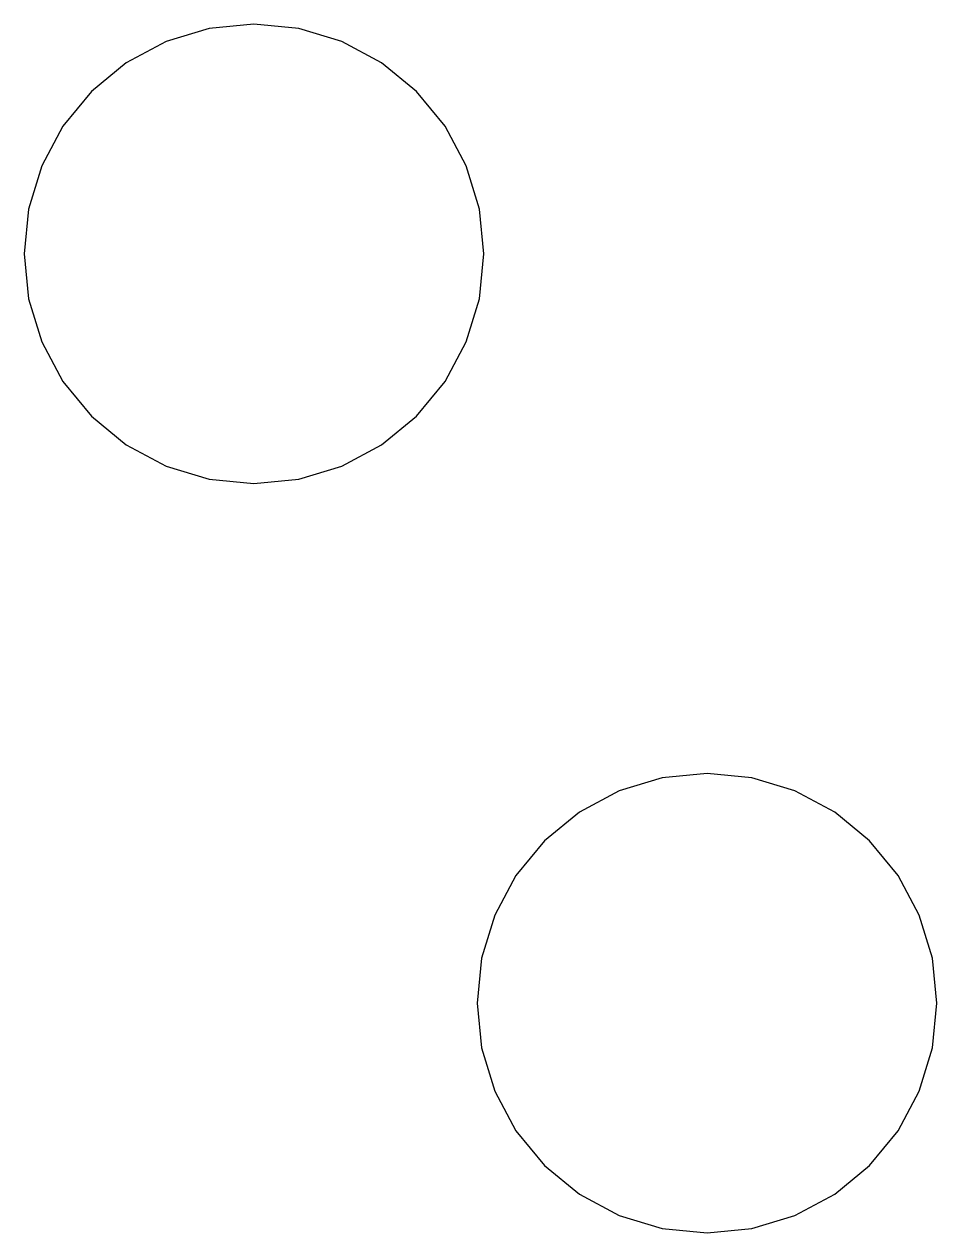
# Model space of a CAD drawing. Header units: metres. Extents: x -10.4 to 3.5, y -3.5 to 14.9.
import ezdxf

# ---------------------------------------------------------------- set-up
doc = ezdxf.new("R2010")
doc.units = ezdxf.units.M

msp = doc.modelspace()

# ---------------------------------------------------------------- linework, layer by layer
for p, q in [((-7.58334, 14.8478), (-8.23991, 14.6487)), ((-6.90053, 14.9151), (-7.58334, 14.8478)), ((-6.21771, 14.8478), (-6.90053, 14.9151)), ((-5.56113, 14.6487), (-6.21771, 14.8478)), ((-8.23991, 14.6487), (-8.84502, 14.3252)), ((-4.95602, 14.3252), (-5.56113, 14.6487)), ((-8.84502, 14.3252), (-9.3754, 13.8899)), ((-4.42564, 13.8899), (-4.95602, 14.3252)), ((-9.3754, 13.8899), (-9.81067, 13.3596)), ((-3.99039, 13.3596), (-4.42564, 13.8899)), ((-9.81067, 13.3596), (-10.1341, 12.7545)), ((-3.66695, 12.7545), (-3.99039, 13.3596)), ((-10.1341, 12.7545), (-10.3333, 12.0979)), ((-3.46777, 12.0979), (-3.66695, 12.7545)), ((-10.3333, 12.0979), (-10.4005, 11.4151)), ((-3.40053, 11.4151), (-3.46777, 12.0979)), ((-10.4005, 11.4151), (-10.3333, 10.7323)), ((-3.46777, 10.7323), (-3.40053, 11.4151)), ((-10.3333, 10.7323), (-10.1341, 10.0757)), ((-3.66695, 10.0757), (-3.46777, 10.7323)), ((-10.1341, 10.0757), (-9.81067, 9.47057)), ((-3.99039, 9.47057), (-3.66695, 10.0757)), ((-9.81067, 9.47057), (-9.3754, 8.94019)), ((-4.42564, 8.94019), (-3.99039, 9.47057)), ((-9.3754, 8.94019), (-8.84502, 8.50493)), ((-4.95602, 8.50493), (-4.42564, 8.94019)), ((-8.84502, 8.50493), (-8.23991, 8.18149)), ((-5.56113, 8.18149), (-4.95602, 8.50493)), ((-8.23991, 8.18149), (-7.58334, 7.98232)), ((-6.21771, 7.98232), (-5.56113, 8.18149)), ((-7.58334, 7.98232), (-6.90053, 7.91507)), ((-6.90053, 7.91507), (-6.21771, 7.98232)), ((0, 3.5), (-0.682816, 3.43274)), ((0.682816, 3.43274), (0, 3.5)), ((-0.682816, 3.43274), (-1.33939, 3.23357)), ((1.33939, 3.23357), (0.682816, 3.43274)), ((-1.33939, 3.23357), (-1.94449, 2.91014)), ((1.94449, 2.91014), (1.33939, 3.23357)), ((-1.94449, 2.91014), (-2.47487, 2.47487)), ((2.47487, 2.47487), (1.94449, 2.91014)), ((-2.47487, 2.47487), (-2.91014, 1.94449)), ((2.91014, 1.94449), (2.47487, 2.47487)), ((-2.91014, 1.94449), (-3.23357, 1.33939)), ((3.23357, 1.33939), (2.91014, 1.94449)), ((-3.23357, 1.33939), (-3.43274, 0.682816)), ((3.43274, 0.682816), (3.23357, 1.33939)), ((-3.43274, 0.682816), (-3.5, 0)), ((3.5, 0), (3.43274, 0.682816)), ((-3.5, 0), (-3.43274, -0.682816)), ((3.43274, -0.682816), (3.5, 0)), ((-3.43274, -0.682816), (-3.23357, -1.33939)), ((3.23357, -1.33939), (3.43274, -0.682816)), ((-3.23357, -1.33939), (-2.91014, -1.94449)), ((2.91014, -1.94449), (3.23357, -1.33939)), ((-2.91014, -1.94449), (-2.47487, -2.47487)), ((2.47487, -2.47487), (2.91014, -1.94449)), ((-2.47487, -2.47487), (-1.94449, -2.91014)), ((1.94449, -2.91014), (2.47487, -2.47487)), ((-1.94449, -2.91014), (-1.33939, -3.23357)), ((1.33939, -3.23357), (1.94449, -2.91014)), ((-1.33939, -3.23357), (-0.682816, -3.43274)), ((0.682816, -3.43274), (1.33939, -3.23357)), ((-0.682816, -3.43274), (0, -3.5)), ((0, -3.5), (0.682816, -3.43274))]:
    msp.add_line(p, q)

doc.saveas('drawing.dxf')
